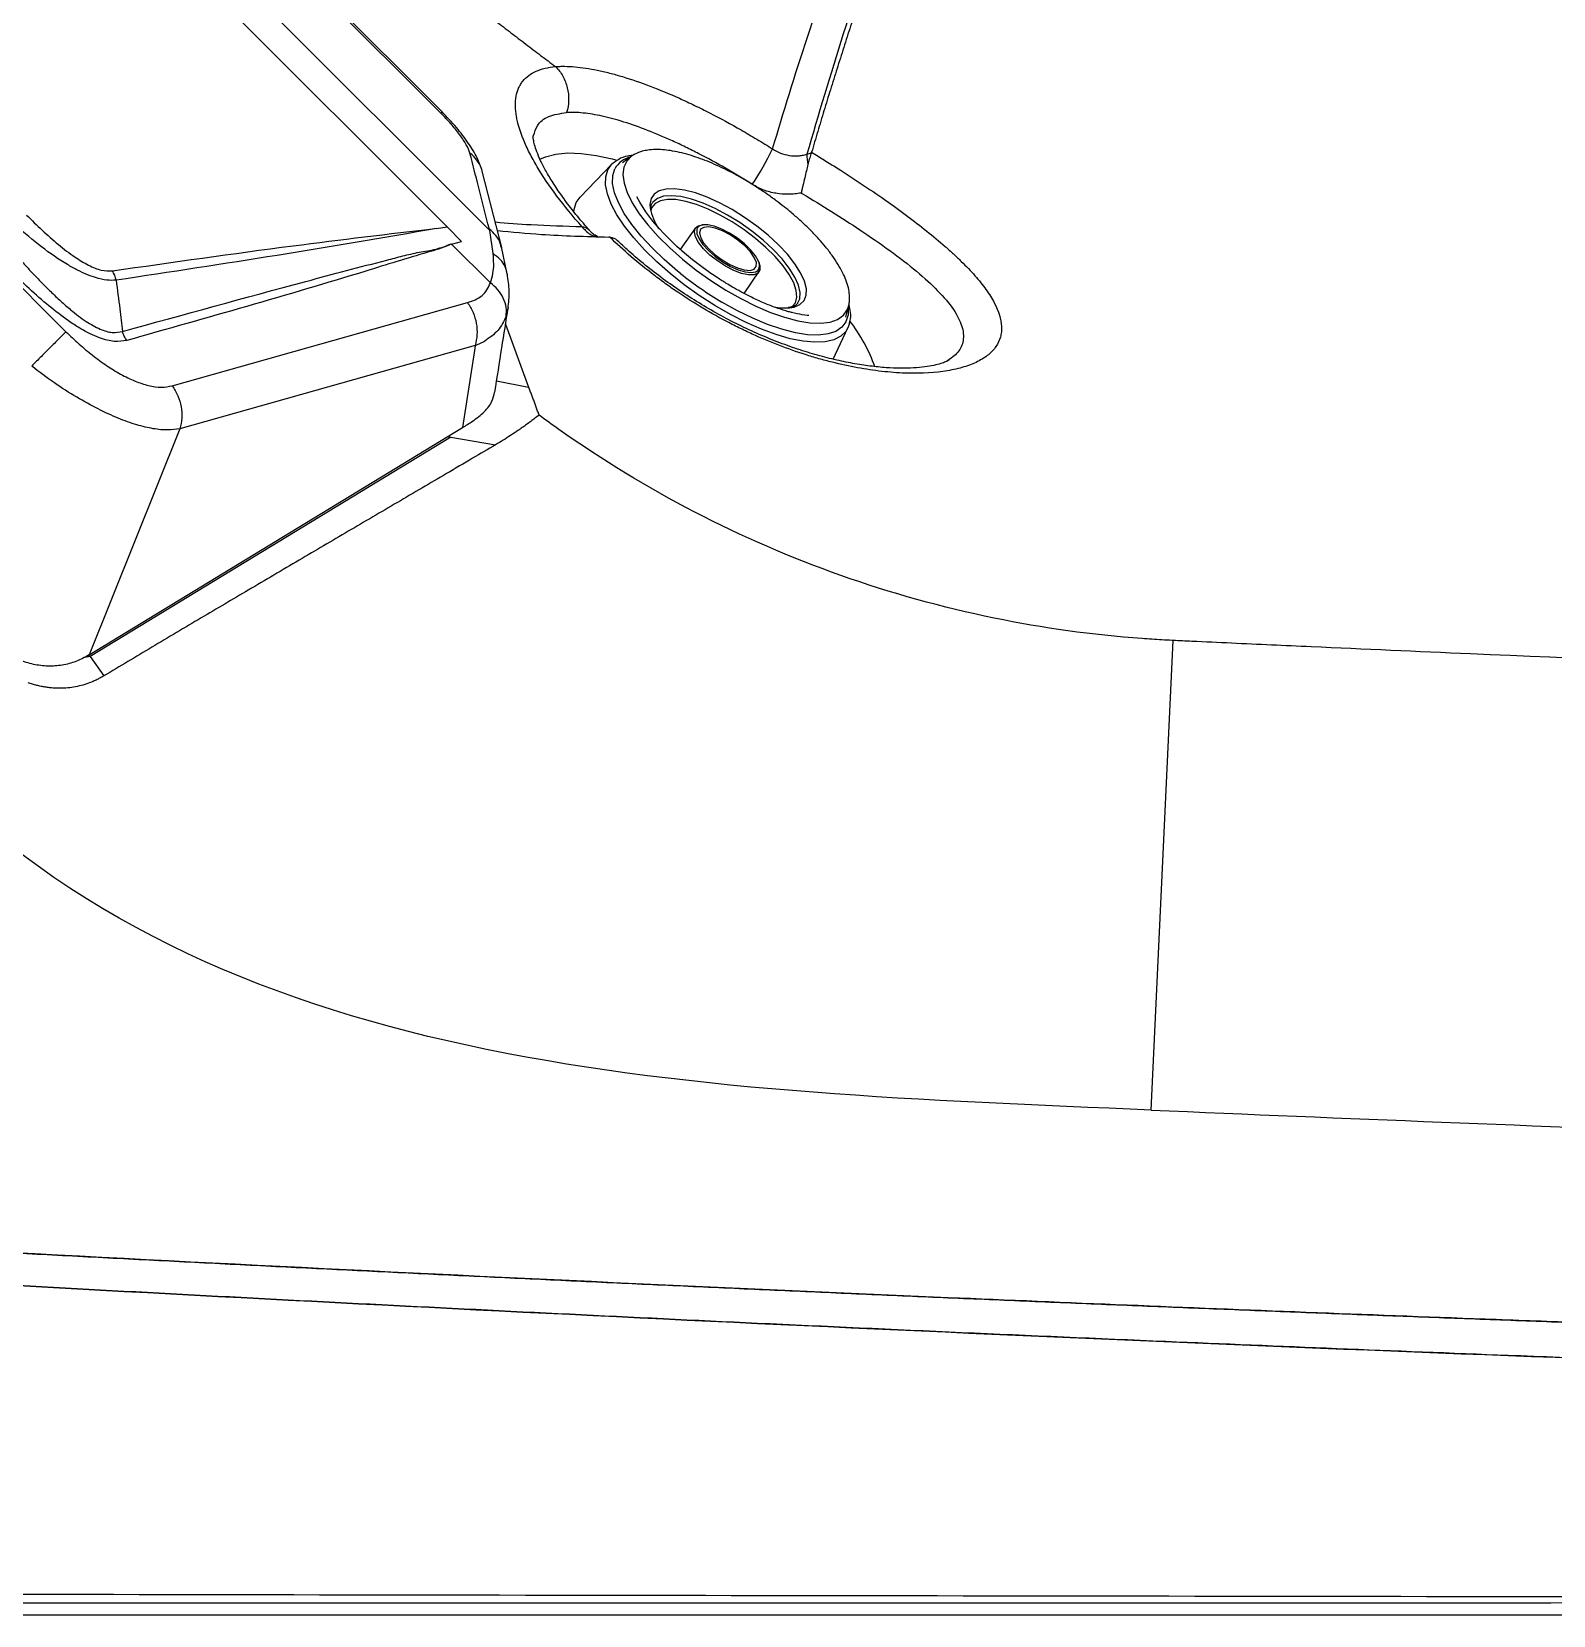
# Model space of a CAD drawing. Extents: x 527 to 611, y 788 to 934.
# Drawn here: x 539.05 to 548.11, y 803.31 to 812.75 of the extents above; entities that cross this region are included whole.
import ezdxf

# ---------------------------------------------------------------- set-up
doc = ezdxf.new("R2010")
doc.units = 0
doc.header["$MEASUREMENT"] = 0
doc.layers.add('1', color=4, linetype='Continuous')
doc.layers.add('GEOMETRY', color=4, linetype='Continuous', lineweight=25)

# ---------------------------------------------------------------- blocks, each defined once
blk = doc.blocks.new('2026_FLASH')
at = {"layer": 'GEOMETRY'}
for p, q in [((14.6956, 8.2537), (8.2537, 14.6956)), ((14.444, 8.2723), (8.2723, 14.4439)), ((14.4064, 8.95), (8.95, 14.4064)), ((14.4138, 8.9574), (8.9574, 14.4138)), ((7.6478, 12.1732), (12.1734, 7.6477)), ((14.9575, 8.8121), (14.959, 8.816)), ((15.5431, 8.6935), (15.4882, 8.6547)), ((15.554, 8.6993), (15.5261, 8.6952)), ((14.7691, 8.1498), (14.6531, 8.6039)), ((15.4236, 8.6433), (15.2363, 8.4498)), ((15.4019, 8.6128), (15.4236, 8.6433)), ((15.2134, 8.4177), (15.2363, 8.4498)), ((15.669, 8.4191), (15.6671, 8.4165)), ((15.663, 8.387), (15.6565, 8.3686)), ((14.3809, 8.2632), (14.444, 8.2723)), ((14.5306, 8.1857), (14.444, 8.2723)), ((14.6976, 8.2517), (14.6956, 8.2537)), ((14.7181, 8.1129), (14.6976, 8.2517)), ((15.9233, 8.2662), (15.8333, 8.1385)), ((14.4688, 8.1697), (14.471, 8.1703)), ((14.471, 8.1703), (14.5306, 8.1857)), ((14.7015, 7.9398), (14.471, 8.1703)), ((14.8025, 7.9905), (14.7676, 8.1534)), ((16.2143, 7.8752), (16.3019, 8.0046)), ((12.8066, 7.3255), (14.5654, 7.8215)), ((14.8074, 7.7914), (14.796, 7.7402)), ((16.8192, 7.7349), (16.8361, 7.8)), ((16.835, 7.7961), (16.8361, 7.8)), ((14.7926, 7.6934), (14.9295, 7.3182)), ((16.7438, 7.4844), (16.8314, 7.6705)), ((14.6107, 7.565), (12.8518, 7.0691)), ((14.6107, 7.565), (14.6063, 7.5364)), ((14.6063, 7.5364), (14.5358, 7.0767)), ((14.739, 7.3547), (14.9295, 7.3183)), ((12.3111, 5.722), (14.5358, 7.0767)), ((12.8518, 7.0691), (12.3111, 5.722)), ((14.4666, 7.0201), (12.3168, 5.7122)), ((14.4497, 7.0243), (14.4666, 7.0201)), ((14.4666, 7.0201), (14.733, 6.9744)), ((18.6383, 3.0102), (18.77, 5.8079)), ((12.3168, 5.7122), (12.2861, 5.7067)), ((12.3168, 5.7122), (12.3984, 5.5969)), ((81.522, 0), (2.898, 0))]:
    blk.add_line(p, q, dxfattribs=at)
at = {"layer": 'GEOMETRY', "flags": 128}
for points in [[(14.4138, 8.9574), (14.4131, 8.9567), (14.4064, 8.95)], [(14.9959, 8.6757), (15.0305, 8.6907), (15.092, 8.7062), (15.1633, 8.7127), (15.2435, 8.71), (15.3317, 8.6981), (15.427, 8.6772), (15.4559, 8.6695)], [(15.5431, 8.6935), (15.5143, 8.6649), (15.497, 8.6283), (15.4916, 8.5842), (15.4983, 8.5335), (15.5169, 8.477), (15.5471, 8.4159), (15.5884, 8.3511), (15.6399, 8.2839), (15.7009, 8.2154), (15.7701, 8.1468), (15.8465, 8.0794), (15.9285, 8.0145), (16.0148, 7.953), (16.1037, 7.8962), (16.1938, 7.8451), (16.2834, 7.8005), (16.3709, 7.7632), (16.4547, 7.734), (16.5334, 7.7134), (16.6056, 7.7016), (16.6699, 7.699), (16.7252, 7.7056), (16.7705, 7.7212), (16.8051, 7.7456), (16.8282, 7.7783), (16.835, 7.7961)], [(15.5461, 8.6956), (15.5432, 8.6936), (15.5431, 8.6935)], [(16.8314, 7.6705), (16.8191, 7.6499), (16.7888, 7.6205), (16.7474, 7.5997), (16.6956, 7.5877), (16.6343, 7.5848), (16.5645, 7.591), (16.4874, 7.6062), (16.4041, 7.6303), (16.3161, 7.6626), (16.2248, 7.7028), (16.1318, 7.7502), (16.0384, 7.804), (15.9464, 7.8634), (15.8571, 7.9272), (15.7721, 7.9946), (15.6927, 8.0644), (15.6203, 8.1354), (15.556, 8.2065), (15.5009, 8.2764), (15.4559, 8.3442), (15.4218, 8.4086), (15.399, 8.4686), (15.388, 8.5232), (15.389, 8.5716), (15.4019, 8.6128), (15.4019, 8.6128)], [(15.8349, 7.9943), (15.8169, 8.0089), (15.7375, 8.0772), (15.665, 8.1469), (15.6004, 8.2169), (15.5449, 8.286), (15.4994, 8.353), (15.4648, 8.4168), (15.4415, 8.4762), (15.4301, 8.5302), (15.4307, 8.578), (15.4433, 8.6187)], [(16.4172, 8.1664), (16.3559, 8.2231), (16.2884, 8.2776), (16.2165, 8.3288), (16.1421, 8.3751), (16.067, 8.4155), (15.9934, 8.4489), (15.9229, 8.4744), (15.8576, 8.4913), (15.799, 8.4992), (15.7487, 8.498), (15.7079, 8.4876), (15.6779, 8.4683), (15.6592, 8.4406), (15.6524, 8.4052), (15.6538, 8.3837)], [(15.1983, 8.3608), (15.2, 8.3753), (15.2134, 8.4177)], [(16.0158, 7.9953), (15.9368, 8.0528), (15.9065, 8.0765), (15.8586, 8.1161), (15.8133, 8.1561), (15.7702, 8.197), (15.7337, 8.2343), (15.7114, 8.2583), (15.6697, 8.307), (15.628, 8.3624), (15.5917, 8.4194), (15.5748, 8.4511), (15.5748, 8.4511), (15.5747, 8.4511), (15.5747, 8.4511), (15.5747, 8.4511), (15.5747, 8.4511)], [(16.4975, 7.7951), (16.4984, 7.7958), (16.5187, 7.8207), (16.5273, 7.8534), (16.524, 7.8929), (16.509, 7.9382), (16.4825, 7.988), (16.4453, 8.0409), (16.3985, 8.0956), (16.3432, 8.1505), (16.2811, 8.2041), (16.2138, 8.255), (16.1431, 8.3017), (16.0711, 8.3431), (15.9995, 8.3779), (15.9305, 8.4053), (15.8658, 8.4244), (15.8072, 8.4348), (15.7564, 8.4362), (15.7147, 8.4285), (15.6833, 8.412), (15.663, 8.387)], [(16.3865, 8.1384), (16.3259, 8.1942), (16.2593, 8.2478), (16.1882, 8.2979), (16.1148, 8.3431), (16.041, 8.3821), (15.9688, 8.4138), (15.9001, 8.4375), (15.837, 8.4525), (15.781, 8.4583), (15.7337, 8.4548), (15.6964, 8.4421), (15.6701, 8.4205), (15.669, 8.4191)], [(15.9236, 8.213), (15.9168, 8.2421), (15.9223, 8.2646), (15.9397, 8.2789), (15.9665, 8.2842)], [(16.3012, 8.0575), (16.3062, 8.042), (16.3069, 8.016), (16.2953, 7.9974), (16.2723, 7.9875), (16.2392, 7.9869), (16.1982, 7.9956), (16.1518, 8.0131), (16.1029, 8.0382), (16.0546, 8.0694), (16.0099, 8.1048), (15.9717, 8.1421), (15.9423, 8.1789), (15.9236, 8.213), (15.9236, 8.213)], [(15.9345, 8.2644), (15.9317, 8.2567), (15.9323, 8.2318), (15.9446, 8.2013), (15.9678, 8.1671), (16.0004, 8.1314), (16.0403, 8.0964), (16.0851, 8.0643), (16.132, 8.0371), (16.178, 8.0166), (16.2201, 8.004), (16.2558, 8.0001), (16.2829, 8.0051), (16.2967, 8.015)], [(15.9487, 8.2784), (15.9427, 8.2744), (15.9345, 8.2644)], [(15.9535, 8.2103), (15.9716, 8.178), (16.0006, 8.143), (16.0382, 8.1081), (16.0817, 8.0756), (16.1279, 8.0482), (16.1733, 8.0278), (16.2146, 8.0159), (16.2487, 8.0133), (16.2731, 8.0204), (16.2859, 8.0366), (16.2863, 8.0606), (16.2742, 8.0907), (16.2504, 8.1247), (16.2168, 8.16), (16.1759, 8.194), (16.1306, 8.2242), (16.0844, 8.2484), (16.0406, 8.2647), (16.0026, 8.272), (15.973, 8.2697), (15.9543, 8.2579), (15.9476, 8.2377), (15.9535, 8.2103)], [(16.2983, 8.0682), (16.2804, 8.1008), (16.2523, 8.1361), (16.2157, 8.1717), (16.173, 8.2055), (16.1268, 8.2354), (16.08, 8.2594), (16.0356, 8.2761), (15.9964, 8.2845), (15.9647, 8.2839), (15.9487, 8.2784)], [(16.5339, 7.8192), (16.5447, 7.8438), (16.5471, 7.8811), (16.5373, 7.9249), (16.5156, 7.9738), (16.4826, 8.0267), (16.4392, 8.0821), (16.3865, 8.1384)], [(16.4866, 7.7905), (16.5106, 7.7948), (16.5461, 7.8097), (16.5706, 7.8333), (16.5833, 7.8649), (16.584, 7.9038), (16.5727, 7.9489), (16.5496, 7.999), (16.5154, 8.053), (16.4709, 8.1092), (16.4172, 8.1664)], [(16.8338, 7.7912), (16.8327, 7.7481), (16.8202, 7.7074), (16.7958, 7.6746), (16.7601, 7.6501), (16.7136, 7.6343), (16.6572, 7.6276), (16.5918, 7.6301), (16.5185, 7.6417), (16.4386, 7.6622), (16.3534, 7.6913), (16.2645, 7.7285), (16.1732, 7.7731), (16.0813, 7.8243), (16.0812, 7.8244)], [(16.8428, 7.7081), (16.8379, 7.6874), (16.8314, 7.6705)], [(12.3055, 5.7193), (12.3168, 5.7122), (12.3168, 5.7122), (12.3168, 5.7122)]]:
    blk.add_lwpolyline(points, dxfattribs=at)
at = {"layer": 'GEOMETRY'}
for centre, radius, start, end in [((14.4638, 8.5536), 0.1959, 14.91388, 53.54349), ((15.5676, 8.5497), 0.1421, 102.99569, 150.99242), ((14.7233, 9.5452), 1.846, 326.47823, 334.03375), ((16.9023, 8.7024), 0.3148, 179.4157, 190.82067), ((15.9751, 8.4463), 0.3273, 191.02349, 214.11595), ((15.2447, 8.2097), 0.0628, 43.89612, 86.64132), ((16.258, 8.0427), 0.0477, 324.35753, 32.31654), ((17.1864, 9.6893), 2.1678, 231.43467, 239.34784), ((16.4559, 8.1273), 0.3382, 258.8014, 275.19617), ((16.0573, 7.1039), 0.9935, 19.6656, 37.70644), ((42.21, 551.2524), 548.7486, 267.538079, 268.261377)]:
    blk.add_arc(centre, radius, start, end, dxfattribs=at)
for points, knots in [([(17.7042, 11.8008), (17.6942, 11.776), (17.6742, 11.7264), (17.6444, 11.6523), (17.6149, 11.5784), (17.5857, 11.5047), (17.5567, 11.4312), (17.5279, 11.3579), (17.4994, 11.2848), (17.4711, 11.212), (17.4431, 11.1393), (17.4153, 11.0669), (17.3878, 10.9947), (17.3605, 10.9227), (17.3334, 10.8509), (17.3066, 10.7794), (17.2801, 10.708), (17.2462, 10.6164), (17.2053, 10.5046), (17.1577, 10.373), (17.1109, 10.242), (17.0649, 10.1115), (17.0197, 9.9816), (16.9754, 9.8523), (16.9319, 9.7236), (16.8893, 9.5955), (16.8475, 9.468), (16.8065, 9.3411), (16.7665, 9.2149), (16.7273, 9.0893), (16.689, 8.9644), (16.6515, 8.8401), (16.6274, 8.758), (16.6153, 8.7169)], [0, 0, 0, 0, 0.022224, 0.044463, 0.066719, 0.08899, 0.111278, 0.133581, 0.155901, 0.178236, 0.200587, 0.222953, 0.245334, 0.26773, 0.290142, 0.312569, 0.33501, 0.357466, 0.399407, 0.441479, 0.483682, 0.526015, 0.568477, 0.611066, 0.653783, 0.696627, 0.739596, 0.78269, 0.825907, 0.869248, 0.912711, 0.956295, 1, 1, 1, 1]), ([(17.6518, 11.7731), (17.5965, 11.6343), (17.5428, 11.4968), (17.4378, 11.2246), (17.3867, 11.0899), (17.2371, 10.6898), (17.1428, 10.4285), (16.8764, 9.6614), (16.7214, 9.1723), (16.5875, 8.7056)], [0, 0, 0, 0, 0.125, 0.125, 0.25, 0.25, 0.5, 0.5, 1, 1, 1, 1]), ([(14.4731, 9.7037), (14.5022, 9.6806), (14.5603, 9.6346), (14.6479, 9.5659), (14.7357, 9.4976), (14.8238, 9.4295), (14.9122, 9.3618), (15.0009, 9.2944), (15.0602, 9.2497), (15.0898, 9.2274)], [0, 0, 0, 0, 0.142772, 0.285571, 0.428399, 0.571256, 0.714141, 0.857056, 1, 1, 1, 1]), ([(15.2483, 8.2724), (15.1926, 8.3352), (15.1425, 8.3965), (15.0533, 8.5159), (15.014, 8.5742), (14.9721, 8.645), (14.964, 8.6591), (14.9487, 8.6868), (14.9415, 8.7005), (14.9211, 8.7409), (14.9092, 8.767), (14.8783, 8.8427), (14.8642, 8.8898), (14.855, 8.9445), (14.8536, 8.9551), (14.8517, 8.9759), (14.8512, 8.9859), (14.8508, 9.0153), (14.8523, 9.0337), (14.8587, 9.0682), (14.8636, 9.0844), (14.8734, 9.1068), (14.8771, 9.114), (14.8854, 9.1278), (14.89, 9.1345), (14.9151, 9.1659), (14.9414, 9.1855), (15.0063, 9.2144), (15.0449, 9.2236), (15.0898, 9.2274)], [0, 0, 0, 0, 0.125, 0.125, 0.25, 0.25, 0.28125, 0.28125, 0.3125, 0.3125, 0.375, 0.375, 0.5, 0.5, 0.53125, 0.53125, 0.5625, 0.5625, 0.625, 0.625, 0.6875, 0.6875, 0.71875, 0.71875, 0.75, 0.75, 0.875, 0.875, 1, 1, 1, 1]), ([(15.0898, 9.2274), (15.092, 9.2276), (15.0943, 9.2277), (15.0988, 9.228), (15.1055, 9.2285), (15.1215, 9.2292), (15.1356, 9.2293), (15.1644, 9.229), (15.1844, 9.228), (15.2465, 9.2227), (15.2909, 9.216), (15.3619, 9.2014), (15.3863, 9.1957), (15.4367, 9.1827), (15.4628, 9.1754), (15.542, 9.1515), (15.5967, 9.1327), (15.7095, 9.0897), (15.7677, 9.0655), (15.8428, 9.0317), (15.8579, 9.0247), (15.8883, 9.0106), (15.9035, 9.0034), (15.9492, 8.9814), (15.9797, 8.9662), (16.0718, 8.919), (16.1335, 8.8855), (16.2268, 8.8321), (16.258, 8.8137), (16.3206, 8.776), (16.3519, 8.7567), (16.383, 8.737)], [0, 0, 0, 0, 0.007812, 0.007812, 0.015625, 0.03125, 0.0625, 0.0625, 0.125, 0.125, 0.25, 0.25, 0.3125, 0.3125, 0.375, 0.375, 0.5, 0.5, 0.625, 0.625, 0.65625, 0.65625, 0.6875, 0.6875, 0.75, 0.75, 0.875, 0.875, 0.9375, 0.9375, 1, 1, 1, 1]), ([(15.0898, 9.2274), (15.1066, 9.2109), (15.1213, 9.1916), (15.145, 9.1489), (15.1541, 9.1256), (15.1658, 9.0772), (15.1685, 9.052), (15.1672, 9.0021), (15.1632, 8.9773), (15.1561, 8.9538)], [0, 0, 0, 0, 0.25, 0.25, 0.5, 0.5, 0.75, 0.75, 1, 1, 1, 1]), ([(14.5802, 8.7111), (14.5741, 8.7273), (14.562, 8.7596), (14.5194, 8.822), (14.4676, 8.8866), (14.427, 8.9287), (14.4064, 8.95)], [0, 0, 0, 0, 0.249073, 0.499064, 0.745848, 1, 1, 1, 1]), ([(14.6532, 8.6036), (14.6443, 8.6302), (14.6264, 8.6839), (14.5711, 8.7733), (14.5001, 8.8667), (14.4431, 8.9267), (14.4138, 8.9574)], [0, 0, 0, 0, 0.236174, 0.477335, 0.732107, 1, 1, 1, 1]), ([(14.959, 8.816), (14.9653, 8.8368), (14.9803, 8.8862), (15.0433, 8.9365), (15.1181, 8.9479), (15.1561, 8.9538)], [0, 0, 0, 0, 0.263221, 0.624748, 1, 1, 1, 1]), ([(16.2623, 8.5258), (16.2356, 8.5426), (16.2088, 8.5591), (16.1551, 8.5913), (16.1284, 8.6069), (16.0485, 8.6526), (15.9956, 8.6814), (15.9169, 8.7219), (15.8907, 8.735), (15.8386, 8.7604), (15.8125, 8.7726), (15.7355, 8.8077), (15.6858, 8.8288), (15.5893, 8.8664), (15.5426, 8.8829), (15.4749, 8.9042), (15.4526, 8.9107), (15.4095, 8.9223), (15.3887, 8.9275), (15.3279, 8.9409), (15.29, 8.9472), (15.2192, 8.9546), (15.1864, 8.9556), (15.1561, 8.9538)], [0, 0, 0, 0, 0.0625, 0.0625, 0.125, 0.125, 0.25, 0.25, 0.3125, 0.3125, 0.375, 0.375, 0.5, 0.5, 0.625, 0.625, 0.6875, 0.6875, 0.75, 0.75, 0.875, 0.875, 1, 1, 1, 1]), ([(15.2925, 8.2523), (15.2801, 8.2662), (15.2419, 8.3087), (15.1859, 8.3781), (15.1252, 8.459), (15.0739, 8.5351), (15.032, 8.6051), (15, 8.6673), (14.9776, 8.7202), (14.964, 8.7623), (14.9579, 8.7926), (14.9565, 8.8095), (14.9577, 8.8156), (14.9573, 8.814), (14.9572, 8.8139)], [0, 0, 0, 0, 0.050462, 0.154429, 0.257726, 0.359684, 0.459601, 0.556803, 0.650723, 0.741015, 0.827746, 0.911725, 0.996959, 1, 1, 1, 1]), ([(14.6955, 8.2598), (14.674, 8.344), (14.6355, 8.4943), (14.5971, 8.6449), (14.5802, 8.7111)], [0, 0, 0, 0, 0.56, 1, 1, 1, 1]), ([(16.6153, 8.7169), (16.6409, 8.7014), (16.6663, 8.6858), (16.7166, 8.6547), (16.7415, 8.6391), (16.8155, 8.5923), (16.8638, 8.561), (16.9584, 8.4981), (17.0047, 8.4666), (17.0726, 8.419), (17.095, 8.4031), (17.1388, 8.3715), (17.1602, 8.3557), (17.265, 8.2776), (17.3415, 8.2165), (17.4275, 8.1412), (17.4442, 8.1261), (17.4765, 8.0962), (17.492, 8.0815), (17.5366, 8.0377), (17.5637, 8.0092), (17.6128, 7.9534), (17.6348, 7.926), (17.6637, 7.8858), (17.6726, 7.8725), (17.6891, 7.8462), (17.6967, 7.8331), (17.7303, 7.7694), (17.7449, 7.7223), (17.7474, 7.6676), (17.7471, 7.6569), (17.7448, 7.6359), (17.7429, 7.6255), (17.7346, 7.5956), (17.7258, 7.5769), (17.702, 7.542), (17.6869, 7.5258), (17.6596, 7.5034), (17.6497, 7.4962), (17.6283, 7.4825), (17.6167, 7.476), (17.58, 7.4577), (17.5528, 7.4469), (17.5077, 7.4332), (17.4919, 7.429), (17.4591, 7.4214), (17.442, 7.4181), (17.3541, 7.4034), (17.2751, 7.3984), (17.1664, 7.4012), (17.1441, 7.4022), (17.0986, 7.4052), (17.0753, 7.4072), (17.0049, 7.4145), (16.9567, 7.4212), (16.8583, 7.4385), (16.8079, 7.449), (16.7309, 7.4677), (16.7049, 7.4744), (16.6525, 7.489), (16.626, 7.4967), (16.4939, 7.5377), (16.3879, 7.5777), (16.2551, 7.637), (16.2286, 7.6493), (16.1754, 7.6749), (16.1488, 7.6883), (16.0697, 7.7293), (16.018, 7.7581), (15.9165, 7.8186), (15.8667, 7.8502), (15.7934, 7.8998), (15.7692, 7.9166), (15.7213, 7.9511), (15.6976, 7.9687), (15.5805, 8.0583), (15.4938, 8.1334), (15.4137, 8.2114)], [0, 0, 0, 0, 0.015625, 0.015625, 0.03125, 0.03125, 0.0625, 0.0625, 0.09375, 0.09375, 0.109375, 0.109375, 0.125, 0.125, 0.1875, 0.1875, 0.203125, 0.203125, 0.21875, 0.21875, 0.25, 0.25, 0.28125, 0.28125, 0.296875, 0.296875, 0.3125, 0.3125, 0.375, 0.375, 0.390625, 0.390625, 0.40625, 0.40625, 0.4375, 0.4375, 0.46875, 0.46875, 0.484375, 0.484375, 0.5, 0.5, 0.53125, 0.53125, 0.546875, 0.546875, 0.5625, 0.5625, 0.625, 0.625, 0.640625, 0.640625, 0.65625, 0.65625, 0.6875, 0.6875, 0.71875, 0.71875, 0.734375, 0.734375, 0.75, 0.75, 0.8125, 0.8125, 0.828125, 0.828125, 0.84375, 0.84375, 0.875, 0.875, 0.90625, 0.90625, 0.921875, 0.921875, 0.9375, 0.9375, 1, 1, 1, 1]), ([(15.5261, 8.6952), (15.5236, 8.6949), (15.5, 8.6916), (15.4634, 8.676), (15.4372, 8.6545), (15.4238, 8.6436)], [0, 0, 0, 0, 0.052692, 0.515315, 1, 1, 1, 1]), ([(16.3447, 8.4713), (16.3161, 8.4905), (16.2764, 8.5172), (16.217, 8.5529), (16.1678, 8.581), (16.1102, 8.6111), (16.0521, 8.6388), (15.9949, 8.6633), (15.9395, 8.6842), (15.8835, 8.7024), (15.8279, 8.717), (15.7746, 8.7273), (15.7271, 8.7327), (15.6817, 8.7341), (15.6417, 8.7309), (15.6106, 8.7244), (15.5751, 8.713), (15.556, 8.7014), (15.5431, 8.6935)], [0, 0, 0, 0, 0.092461, 0.128596, 0.187991, 0.248027, 0.310526, 0.372951, 0.432965, 0.494298, 0.563838, 0.631106, 0.694757, 0.753843, 0.824545, 0.880813, 0.919151, 1, 1, 1, 1]), ([(16.383, 8.737), (16.3981, 8.7271), (16.4139, 8.719), (16.4469, 8.706), (16.4643, 8.7011), (16.4993, 8.6954), (16.517, 8.6945), (16.5437, 8.6963), (16.5526, 8.6974), (16.5702, 8.7007), (16.5789, 8.7029), (16.5875, 8.7056)], [0, 0, 0, 0, 0.25, 0.25, 0.5, 0.5, 0.75, 0.75, 0.875, 0.875, 1, 1, 1, 1]), ([(16.614, 8.7132), (16.6108, 8.7056), (16.6074, 8.6959), (16.6021, 8.6782), (16.6003, 8.6718), (16.5967, 8.6581), (16.5949, 8.6509), (16.593, 8.6433)], [0, 0, 0, 0, 0.5, 0.5, 0.75, 0.75, 1, 1, 1, 1]), ([(16.593, 8.6433), (16.5873, 8.6194), (16.581, 8.5929), (16.5708, 8.5495), (16.5673, 8.5348), (16.562, 8.5123), (16.5602, 8.5048), (16.5566, 8.4896), (16.5548, 8.4818), (16.553, 8.4742)], [0, 0, 0, 0, 0.5, 0.5, 0.75, 0.75, 0.875, 0.875, 1, 1, 1, 1]), ([(16.553, 8.4742), (16.5406, 8.4719), (16.528, 8.47), (16.503, 8.4675), (16.4905, 8.4667), (16.453, 8.4662), (16.428, 8.4681), (16.3904, 8.4745), (16.3779, 8.4772), (16.3536, 8.4838), (16.3416, 8.4877), (16.3065, 8.501), (16.2839, 8.5122), (16.2623, 8.5258)], [0, 0, 0, 0, 0.125, 0.125, 0.25, 0.25, 0.5, 0.5, 0.625, 0.625, 0.75, 0.75, 1, 1, 1, 1]), ([(15.6601, 8.3691), (15.6593, 8.3768), (15.6576, 8.3942), (15.6615, 8.4086), (15.667, 8.4151), (15.669, 8.4174)], [0, 0, 0, 0, 0.334547, 0.756913, 1, 1, 1, 1]), ([(16.8361, 7.8), (16.8379, 7.8086), (16.8425, 7.8299), (16.8422, 7.8684), (16.8354, 7.9097), (16.8214, 7.9543), (16.8004, 8.0015), (16.7733, 8.0501), (16.739, 8.1015), (16.7003, 8.1519), (16.6575, 8.2017), (16.6076, 8.2545), (16.552, 8.3076), (16.4983, 8.3544), (16.451, 8.393), (16.4016, 8.4311), (16.3651, 8.457), (16.3447, 8.4713)], [0, 0, 0, 0, 0.046423, 0.115023, 0.185529, 0.260986, 0.328665, 0.400636, 0.475573, 0.548418, 0.611083, 0.681582, 0.766151, 0.831463, 0.879684, 0.933185, 1, 1, 1, 1]), ([(16.553, 8.4742), (16.5554, 8.4728), (16.617, 8.4361), (16.7374, 8.3627), (16.9143, 8.249), (17.087, 8.1293), (17.2443, 8.0077), (17.3735, 7.8899), (17.4649, 7.7812), (17.5168, 7.6811), (17.5244, 7.5956), (17.4945, 7.5233), (17.4446, 7.4884), (17.4201, 7.4713)], [0, 0, 0, 0, 0.003588, 0.092401, 0.18304, 0.287466, 0.394848, 0.499894, 0.608211, 0.709385, 0.814006, 0.908729, 1, 1, 1, 1]), ([(11.9386, 8.3427), (11.9693, 8.3125), (12.0308, 8.252), (12.1271, 8.1669), (12.2199, 8.095), (12.3072, 8.042), (12.3864, 8.0095), (12.4285, 8.0101), (12.4496, 8.0105)], [0, 0, 0, 0, 0.187072, 0.373689, 0.559995, 0.705553, 0.85283, 1, 1, 1, 1]), ([(15.6472, 8.3357), (15.6472, 8.3357), (15.6472, 8.3357), (15.6472, 8.3357), (15.6472, 8.3357), (15.647, 8.336), (15.6448, 8.3389), (15.6386, 8.3473), (15.6319, 8.3567), (15.6269, 8.3638), (15.6259, 8.3654), (15.6258, 8.3655), (15.6258, 8.3655), (15.6258, 8.3655)], [0, 0, 0, 0, 0.000191, 0.000594, 0.001659, 0.005583, 0.028757, 0.300927, 0.812994, 0.984478, 0.995332, 0.999551, 1, 1, 1, 1]), ([(12.4726, 7.9547), (12.4546, 7.9539), (12.4179, 7.9521), (12.3569, 7.9663), (12.2976, 7.988), (12.2412, 8.0145), (12.1501, 8.0649), (12.0244, 8.1521), (11.9256, 8.2361), (11.875, 8.2791)], [0, 0, 0, 0, 0.114828, 0.233664, 0.317348, 0.406089, 0.500977, 0.744712, 1, 1, 1, 1]), ([(12.4496, 8.0105), (12.8073, 8.0617), (13.4461, 8.1531), (14.0948, 8.2302), (14.3803, 8.2641)], [0, 0, 0, 0, 0.560011, 1, 1, 1, 1]), ([(14.3815, 8.2622), (14.0657, 8.2082), (13.4341, 8.1), (12.7931, 8.0031), (12.4726, 7.9547)], [0, 0, 0, 0, 0.5001045, 1, 1, 1, 1]), ([(14.6956, 8.2536), (14.6952, 8.2541), (14.6944, 8.255), (14.6936, 8.2563), (14.6932, 8.2575), (14.6932, 8.2587), (14.6936, 8.2599), (14.6949, 8.2598), (14.6955, 8.2598)], [0, 0, 0, 0, 0.1067506, 0.2132081, 0.3309789, 0.468841, 0.7372541, 1, 1, 1, 1]), ([(14.7662, 8.1518), (14.7644, 8.1599), (14.759, 8.185), (14.736, 8.2233), (14.709, 8.2476), (14.6955, 8.2598)], [0, 0, 0, 0, 0.191356, 0.5958886, 1, 1, 1, 1]), ([(15.2483, 8.2724), (15.1461, 8.2752), (14.9691, 8.2802), (14.8016, 8.2939), (14.7308, 8.2997)], [0, 0, 0, 0, 0.577327, 1, 1, 1, 1]), ([(14.7432, 8.2511), (14.8301, 8.2425), (15.043, 8.2215), (15.2715, 8.2154), (15.4068, 8.2118)], [0, 0, 0, 0, 0.408074, 1, 1, 1, 1]), ([(15.2483, 8.2724), (15.255, 8.2651), (15.2778, 8.24), (15.3118, 8.2166), (15.3359, 8.2147), (15.3415, 8.2143)], [0, 0, 0, 0, 0.237207, 0.820619, 1, 1, 1, 1]), ([(15.3415, 8.2143), (15.3348, 8.2176), (15.3217, 8.2241), (15.3034, 8.2377), (15.2929, 8.2506), (15.2903, 8.2538)], [0, 0, 0, 0, 0.439876, 0.861557, 1, 1, 1, 1]), ([(15.4137, 8.2114), (15.4292, 8.2083), (15.4462, 8.2048), (15.4577, 8.1906), (15.4587, 8.1894)], [0, 0, 0, 0, 0.913078, 1, 1, 1, 1]), ([(12.5106, 7.6492), (12.8744, 7.7497), (13.3984, 7.8945), (13.9557, 8.0415), (14.1805, 8.0992), (14.2766, 8.123), (14.3798, 8.1363), (14.4383, 8.1598), (14.4673, 8.1714)], [0, 0, 0, 0, 0.559957, 0.806347, 0.854751, 0.903289, 0.952043, 1, 1, 1, 1]), ([(14.4688, 8.1697), (14.4643, 8.1676), (14.4209, 8.1473), (14.2473, 8.0985), (13.6145, 7.9), (13.0125, 7.7303), (12.535, 7.5957)], [0, 0, 0, 0, 0.007721, 0.074655, 0.266185, 1, 1, 1, 1]), ([(17.4354, 7.4797), (17.4352, 7.4796), (17.4338, 7.4786), (17.4211, 7.4712), (17.3948, 7.4605), (17.3557, 7.4491), (17.3048, 7.4392), (17.2417, 7.4322), (17.1673, 7.4291), (17.0826, 7.4312), (16.9889, 7.4392), (16.8873, 7.4536), (16.779, 7.4747), (16.665, 7.503), (16.5466, 7.5384), (16.4255, 7.5811), (16.3033, 7.6308), (16.182, 7.6871), (16.062, 7.7499), (15.9441, 7.8184), (15.8287, 7.8925), (15.7177, 7.971), (15.6132, 8.0525), (15.5269, 8.1259), (15.4784, 8.1724), (15.4597, 8.1903)], [0, 0, 0, 0, 0.003891, 0.042158, 0.079687, 0.118676, 0.159464, 0.202034, 0.246158, 0.291489, 0.337582, 0.384333, 0.43183, 0.480105, 0.528942, 0.578097, 0.627283, 0.676458, 0.724923, 0.774118, 0.823652, 0.873048, 0.921843, 0.969852, 1, 1, 1, 1]), ([(11.9031, 8.0739), (11.9227, 8.0523), (11.9618, 8.0094), (12.0215, 7.9469), (12.0814, 7.8871), (12.141, 7.8309), (12.2107, 7.7694), (12.2892, 7.7089), (12.3745, 7.6612), (12.4517, 7.638), (12.491, 7.6454), (12.5106, 7.6492)], [0, 0, 0, 0, 0.103598, 0.206282, 0.307061, 0.405061, 0.499574, 0.643355, 0.769755, 0.885319, 1, 1, 1, 1]), ([(14.7017, 7.9396), (14.7075, 7.9578), (14.7189, 7.9936), (14.723, 8.0526), (14.7198, 8.0923), (14.7181, 8.1129)], [0, 0, 0, 0, 0.329137, 0.650204, 1, 1, 1, 1]), ([(14.8017, 7.9916), (14.7986, 8.0059), (14.792, 8.0372), (14.763, 8.0796), (14.7329, 8.102), (14.7181, 8.1129)], [0, 0, 0, 0, 0.3003077, 0.6560096, 1, 1, 1, 1]), ([(12.535, 7.5957), (12.5115, 7.5918), (12.4762, 7.5859), (12.4192, 7.5963), (12.3708, 7.6111), (12.3155, 7.6352), (12.2532, 7.6695), (12.1708, 7.7233), (12.0692, 7.8013), (11.9536, 7.9029), (11.8789, 7.9762), (11.8418, 8.0126)], [0, 0, 0, 0, 0.125242, 0.186962, 0.250585, 0.328395, 0.41141, 0.501036, 0.662351, 0.831997, 1, 1, 1, 1]), ([(12.4726, 7.9547), (12.4702, 7.9648), (12.4653, 7.9849), (12.4548, 8.0019), (12.4496, 8.0105)], [0, 0, 0, 0, 0.5, 1, 1, 1, 1]), ([(12.4726, 7.9547), (12.4797, 7.8977), (12.4924, 7.7959), (12.505, 7.694), (12.5106, 7.6492)], [0, 0, 0, 0, 0.559389, 1, 1, 1, 1]), ([(14.5654, 7.8215), (14.5811, 7.8265), (14.6125, 7.8365), (14.6524, 7.8608), (14.6833, 7.8948), (14.6954, 7.9248), (14.7015, 7.9398)], [0, 0, 0, 0, 0.249787, 0.499296, 0.749124, 1, 1, 1, 1]), ([(14.7015, 7.9398), (14.7015, 7.9398), (14.7016, 7.9397), (14.7017, 7.9396), (14.7017, 7.9396)], [0, 0, 0, 0, 0.560067, 1, 1, 1, 1]), ([(14.796, 7.7402), (14.797, 7.7578), (14.799, 7.7936), (14.7809, 7.8481), (14.7491, 7.8991), (14.7174, 7.9262), (14.7017, 7.9396)], [0, 0, 0, 0, 0.2457155, 0.4999281, 0.7541795, 1, 1, 1, 1]), ([(14.8071, 7.7863), (14.8107, 7.8208), (14.8175, 7.8872), (14.8076, 7.9579), (14.8028, 7.9919)], [0, 0, 0, 0, 0.518303, 1, 1, 1, 1]), ([(16.5982, 7.7439), (16.5982, 7.7439), (16.5982, 7.7439), (16.5982, 7.7439), (16.5982, 7.7439), (16.5981, 7.744), (16.595, 7.7443), (16.5731, 7.7466), (16.529, 7.7538), (16.4657, 7.7699), (16.3981, 7.7921), (16.3305, 7.8188), (16.2605, 7.8509), (16.1984, 7.8829), (16.1479, 7.9113), (16.1007, 7.9395), (16.0579, 7.9666), (16.0279, 7.9871), (16.0158, 7.9953)], [0, 0, 0, 0, 0.000001, 0.000003, 0.00001, 0.000054, 0.000582, 0.020347, 0.138216, 0.265988, 0.370907, 0.493663, 0.609515, 0.712456, 0.792578, 0.85187, 0.940232, 1, 1, 1, 1]), ([(14.796, 7.7402), (14.7816, 7.7104), (14.7531, 7.6512), (14.6965, 7.6117), (14.6684, 7.5921)], [0, 0, 0, 0, 0.504499, 1, 1, 1, 1]), ([(14.7284, 7.2876), (14.7423, 7.3755), (14.7687, 7.5432), (14.7954, 7.7113), (14.8081, 7.7913)], [0, 0, 0, 0, 0.524333, 1, 1, 1, 1]), ([(16.5, 7.7614), (16.5, 7.7614), (16.5, 7.7614), (16.5, 7.7614), (16.5, 7.7614), (16.4996, 7.7615), (16.4965, 7.7623), (16.4852, 7.7651), (16.4732, 7.7684), (16.4649, 7.7708), (16.4646, 7.7709), (16.4645, 7.7709), (16.4645, 7.7709), (16.4645, 7.7709)], [0, 0, 0, 0, 0.000165, 0.000925, 0.002737, 0.008591, 0.036986, 0.284196, 0.974349, 0.993477, 0.999084, 0.999807, 1, 1, 1, 1]), ([(16.5331, 7.8189), (16.5298, 7.8147), (16.5234, 7.8064), (16.5046, 7.7965), (16.4843, 7.7934), (16.4749, 7.792)], [0, 0, 0, 0, 0.357723, 0.70269, 1, 1, 1, 1]), ([(16.4987, 7.7618), (16.4987, 7.7617), (16.4988, 7.7617), (16.4961, 7.7624), (16.4931, 7.7631), (16.4931, 7.7631), (16.4931, 7.7631)], [0, 0, 0, 0, 0.050101, 0.64925, 0.979859, 1, 1, 1, 1]), ([(16.8416, 7.7036), (16.8428, 7.7072), (16.8487, 7.7248), (16.8507, 7.7584), (16.8416, 7.7923), (16.8375, 7.8077)], [0, 0, 0, 0, 0.125116, 0.603493, 1, 1, 1, 1]), ([(12.1734, 7.6477), (12.1991, 7.6228), (12.2499, 7.5737), (12.3312, 7.5061), (12.4141, 7.4455), (12.4997, 7.3931), (12.5843, 7.3521), (12.6665, 7.3251), (12.7431, 7.3136), (12.7854, 7.3216), (12.8066, 7.3255)], [0, 0, 0, 0, 0.126547, 0.249919, 0.377175, 0.499718, 0.627528, 0.749863, 0.875036, 1, 1, 1, 1]), ([(12.535, 7.5957), (12.5297, 7.6039), (12.519, 7.6203), (12.5134, 7.6395), (12.5106, 7.6492)], [0, 0, 0, 0, 0.4999999, 1, 1, 1, 1]), ([(14.6695, 7.5909), (14.6602, 7.5864), (14.6415, 7.5774), (14.621, 7.5691), (14.6107, 7.565)], [0, 0, 0, 0, 0.498796, 1, 1, 1, 1]), ([(12.8518, 7.069), (12.8285, 7.0658), (12.7809, 7.0593), (12.6937, 7.068), (12.5942, 7.0914), (12.4831, 7.1312), (12.3627, 7.1866), (12.2346, 7.2575), (12.1007, 7.3426), (12.0136, 7.4092), (11.969, 7.4432)], [0, 0, 0, 0, 0.1060913, 0.216747, 0.3320356, 0.4525106, 0.5788195, 0.7118984, 0.8524035, 1, 1, 1, 1]), ([(14.5954, 7.1144), (14.6202, 7.1327), (14.67, 7.1696), (14.7141, 7.2303), (14.7233, 7.2715), (14.7277, 7.2908)], [0, 0, 0, 0, 0.344841, 0.692093, 1, 1, 1, 1]), ([(14.9915, 7.1511), (14.9888, 7.1589), (14.9834, 7.1743), (14.975, 7.1977), (14.9664, 7.2214), (14.9576, 7.2452), (14.9485, 7.2693), (14.9392, 7.2936), (14.9327, 7.3101), (14.9295, 7.3183)], [0, 0, 0, 0, 0.14286, 0.285719, 0.428573, 0.57142, 0.714273, 0.857136, 1, 1, 1, 1]), ([(14.5358, 7.0767), (14.5458, 7.0829), (14.5659, 7.0952), (14.5856, 7.108), (14.5954, 7.1144)], [0, 0, 0, 0, 0.499338, 1, 1, 1, 1]), ([(14.9915, 7.1509), (14.9834, 7.1447), (14.9672, 7.1321), (14.9425, 7.1136), (14.9174, 7.0951), (14.8918, 7.0769), (14.8603, 7.055), (14.8224, 7.0297), (14.7782, 7.0014), (14.748, 6.9834), (14.733, 6.9744)], [0, 0, 0, 0, 0.0987833, 0.1983638, 0.2985528, 0.3991528, 0.499975, 0.6671928, 0.8341627, 1, 1, 1, 1]), ([(18.77, 5.8079), (18.7673, 5.8081), (18.7251, 5.8102), (18.6631, 5.8136), (18.308, 5.8381), (17.68, 5.9256), (16.7824, 6.1752), (15.9095, 6.5538), (15.3261, 6.9085), (15.0304, 7.1222), (14.9915, 7.1509)], [0.1833267, 0.1833267, 0.1833267, 0.1833267, 0.1835938, 0.1875, 0.1894531, 0.21875, 0.25, 0.28125, 0.3125, 0.3172788, 0.3172788, 0.3172788, 0.3172788]), ([(14.733, 6.9744), (14.6873, 6.9475), (14.5899, 6.8901), (14.3948, 6.7755), (14.1476, 6.6304), (13.8546, 6.4586), (13.5585, 6.2846), (13.2664, 6.1125), (12.974, 5.9396), (12.6868, 5.7691), (12.4938, 5.6539), (12.3984, 5.5969)], [0, 0, 0, 0, 0.058583, 0.125001, 0.250001, 0.375002, 0.500002, 0.629388, 0.750002, 0.876402, 1, 1, 1, 1]), ([(12.3111, 5.722), (12.2857, 5.7082), (12.2364, 5.6814), (12.1532, 5.6591), (12.0677, 5.6527), (11.9807, 5.6631), (11.8934, 5.6898), (11.8074, 5.7326), (11.7232, 5.7901), (11.6722, 5.838), (11.6461, 5.8625)], [0, 0, 0, 0, 0.1413131, 0.2738681, 0.3987834, 0.5184404, 0.6355419, 0.7529675, 0.8735732, 1, 1, 1, 1]), ([(24.3334, 5.5791), (23.0687, 5.6241), (21.488, 5.6863), (19.7496, 5.763), (19.1964, 5.7881), (18.9226, 5.8009), (18.8068, 5.8061), (18.77, 5.8079)], [0, 0, 0, 0, 0.125, 0.15625, 0.171875, 0.1796875, 0.1833267, 0.1833267, 0.1833267, 0.1833267]), ([(12.3984, 5.5969), (12.3947, 5.5947), (12.3871, 5.5903), (12.3757, 5.584), (12.3642, 5.578), (12.3526, 5.5724), (12.341, 5.567), (12.3191, 5.5576), (12.2865, 5.5457), (12.242, 5.5339), (12.1968, 5.5263), (12.1578, 5.5233), (12.1257, 5.5231), (12.1006, 5.5242), (12.0754, 5.5265), (12.0501, 5.5299), (12.0247, 5.5346), (11.9992, 5.5405), (11.9737, 5.5475), (11.9566, 5.5532), (11.9481, 5.5561)], [0, 0, 0, 0, 0.031268, 0.062205, 0.092817, 0.123108, 0.153086, 0.182755, 0.289357, 0.392714, 0.493177, 0.591127, 0.643072, 0.694638, 0.745894, 0.796909, 0.847756, 0.898505, 0.949229, 1, 1, 1, 1]), ([(4.7393, 2.5847), (4.8995, 2.5742), (5.2199, 2.553), (5.7006, 2.5219), (6.1815, 2.4911), (6.6627, 2.4607), (7.1441, 2.4308), (7.6257, 2.4012), (8.1076, 2.3721), (8.5897, 2.3434), (9.0721, 2.3151), (9.5547, 2.2873), (10.0375, 2.2598), (10.5205, 2.2328), (11.0038, 2.2061), (11.4874, 2.1799), (11.9711, 2.1541), (12.4551, 2.1287), (12.9394, 2.1038), (13.4238, 2.0792), (13.9085, 2.0551), (14.3935, 2.0314), (14.8787, 2.0081), (15.3641, 1.9852), (15.8497, 1.9627), (16.3356, 1.9406), (16.8217, 1.919), (17.3081, 1.8977), (17.7947, 1.8769), (18.2815, 1.8565), (18.7686, 1.8365), (19.2559, 1.817), (19.7434, 1.7978), (20.2312, 1.7791), (20.7192, 1.7607), (21.2074, 1.7428), (21.8452, 1.72), (22.6326, 1.6928), (23.5699, 1.6619), (24.508, 1.6326), (25.4468, 1.6048), (26.3864, 1.5785), (27.3268, 1.5538), (28.2679, 1.5305), (29.2098, 1.5088), (30.1525, 1.4887), (31.0959, 1.47), (32.0401, 1.4529), (32.985, 1.4373), (33.9308, 1.4232), (34.8772, 1.4106), (35.8245, 1.3996), (36.7725, 1.3901), (37.7213, 1.382), (38.354, 1.3779), (38.6706, 1.3759)], [0, 0, 0, 0, 0.014179, 0.028365, 0.042557, 0.056755, 0.070959, 0.085169, 0.099385, 0.113608, 0.127837, 0.142072, 0.156313, 0.17056, 0.184814, 0.199074, 0.21334, 0.227613, 0.241892, 0.256177, 0.270468, 0.284766, 0.29907, 0.313381, 0.327698, 0.342021, 0.35635, 0.370686, 0.385029, 0.399378, 0.413733, 0.428095, 0.442463, 0.456837, 0.471218, 0.485606, 0.5, 0.527596, 0.555213, 0.582851, 0.61051, 0.63819, 0.665892, 0.693615, 0.72136, 0.749126, 0.776913, 0.804722, 0.832553, 0.860406, 0.888281, 0.916178, 0.944096, 0.972037, 1, 1, 1, 1]), ([(38.6706, 1.3759), (32.971, 1.4101), (27.3128, 1.5266), (21.6739, 1.7262), (21.6513, 1.727), (21.6068, 1.7285), (21.5845, 1.7293), (21.5177, 1.7317), (21.4732, 1.7333), (21.3396, 1.7381), (21.2506, 1.7413), (20.9835, 1.751), (20.8055, 1.7576), (20.2717, 1.7775), (19.916, 1.7911), (18.8495, 1.8329), (18.1392, 1.8621), (16.0106, 1.9536), (14.5945, 2.0199), (10.3554, 2.2347), (7.5414, 2.3991), (4.7393, 2.5847)], [0, 0, 0, 0, 0.5, 0.5, 0.501953, 0.501953, 0.503906, 0.503906, 0.507812, 0.507812, 0.515625, 0.515625, 0.53125, 0.53125, 0.5625, 0.5625, 0.625, 0.625, 0.75, 0.75, 1, 1, 1, 1]), ([(2.8836, 2.5375), (3.0697, 2.5241), (3.2557, 2.511), (3.6279, 2.4851), (3.8141, 2.4722), (4.1863, 2.4464), (4.3724, 2.4335), (4.6516, 2.4142), (4.7447, 2.4077), (4.9308, 2.395), (5.7684, 2.3378), (6.6061, 2.2826), (8.8404, 2.14), (10.3302, 2.0512), (13.3107, 1.886), (14.8013, 1.8097), (17.7829, 1.6695), (19.274, 1.6057), (23.7477, 1.4327), (26.7312, 1.3422), (32.6999, 1.2094), (35.6845, 1.1671), (38.6692, 1.1484)], [0, 0, 0, 0, 0.015625, 0.015625, 0.03125, 0.03125, 0.046875, 0.046875, 0.054688, 0.054688, 0.0625, 0.125, 0.125, 0.25, 0.25, 0.375, 0.375, 0.5, 0.5, 0.75, 0.75, 1, 1, 1, 1]), ([(38.6692, 1.1484), (38.5098, 1.1494), (38.1901, 1.1515), (37.7095, 1.1551), (37.2267, 1.1592), (36.7416, 1.1637), (36.2542, 1.1686), (35.7646, 1.174), (35.2728, 1.1798), (34.7787, 1.1861), (34.2823, 1.1928), (33.7837, 1.2001), (33.2829, 1.2078), (32.7798, 1.216), (32.2746, 1.2247), (31.767, 1.2338), (31.2573, 1.2435), (30.7453, 1.2537), (30.2312, 1.2645), (29.2112, 1.2867), (27.6397, 1.3245), (25.4714, 1.3851), (23.1644, 1.4589), (20.9001, 1.5413), (18.5939, 1.6348), (16.3573, 1.7349), (14.0558, 1.8479), (11.8335, 1.9663), (9.5987, 2.0948), (7.7304, 2.21), (6.2277, 2.3075), (5.3839, 2.364), (4.8565, 2.4001), (4.6704, 2.4128), (4.5209, 2.4233), (4.3713, 2.4336), (4.1852, 2.4465), (3.9813, 2.4606), (3.7622, 2.4758), (3.53, 2.4919), (3.3067, 2.5075), (3.0922, 2.5226), (2.9522, 2.5326), (2.8836, 2.5375)], [0, 0, 0, 0, 0.013354, 0.026771, 0.040252, 0.053796, 0.067403, 0.081072, 0.094805, 0.108601, 0.122459, 0.13638, 0.150364, 0.16441, 0.178519, 0.19269, 0.206923, 0.221219, 0.235577, 0.249997, 0.306668, 0.36723, 0.431673, 0.49999, 0.556994, 0.624985, 0.687503, 0.749989, 0.811372, 0.874993, 0.906757, 0.937496, 0.945822, 0.951031, 0.953122, 0.958379, 0.963588, 0.968748, 0.97549, 0.981987, 0.988239, 0.994244, 1, 1, 1, 1]), ([(81.4726, 0.1433), (81.4694, 0.1432), (81.4662, 0.1433), (81.4598, 0.1433), (81.4503, 0.1432), (81.4279, 0.1432), (81.3832, 0.1431), (81.2937, 0.1429), (81.1148, 0.1424), (80.7569, 0.1416), (80.0412, 0.1399), (78.6097, 0.1367), (77.3828, 0.134), (74.9289, 0.1288), (73.2929, 0.1256), (68.3851, 0.1168), (65.1132, 0.112), (58.5694, 0.1046), (55.2976, 0.102), (48.7538, 0.0986), (42.21, 0.097), (35.6662, 0.0986), (29.1225, 0.102), (25.8506, 0.1046), (19.3068, 0.112), (16.0349, 0.1168), (9.4911, 0.1286), (6.2193, 0.1356), (2.9474, 0.1433)], [0, 0, 0, 0, 0.000122, 0.000122, 0.000244, 0.000488, 0.000977, 0.001953, 0.003906, 0.007812, 0.015625, 0.03125, 0.0625, 0.0625, 0.125, 0.125, 0.25, 0.25, 0.375, 0.375, 0.5, 0.625, 0.625, 0.75, 0.75, 0.875, 0.875, 1, 1, 1, 1]), ([(81.4726, 0.1433), (81.4694, 0.1432), (81.4662, 0.1433), (81.4598, 0.1433), (81.4503, 0.1432), (81.4279, 0.1432), (81.3832, 0.1431), (81.2937, 0.1429), (81.1148, 0.1424), (80.7569, 0.1416), (80.0412, 0.1399), (78.6097, 0.1367), (77.3828, 0.134), (74.9289, 0.1288), (73.2929, 0.1256), (68.3851, 0.1168), (65.1132, 0.112), (58.5694, 0.1046), (55.2976, 0.102), (48.7538, 0.0986), (42.21, 0.097), (35.6662, 0.0986), (29.1225, 0.102), (25.8506, 0.1046), (19.3068, 0.112), (16.0349, 0.1168), (9.4911, 0.1286), (6.2193, 0.1356), (2.9474, 0.1433)], [0, 0, 0, 0, 0.000122, 0.000122, 0.000244, 0.000488, 0.000977, 0.001953, 0.003906, 0.007812, 0.015625, 0.03125, 0.0625, 0.0625, 0.125, 0.125, 0.25, 0.25, 0.375, 0.375, 0.5, 0.625, 0.625, 0.75, 0.75, 0.875, 0.875, 1, 1, 1, 1]), ([(2.898, 0.0737), (2.9236, 0.0737), (2.9492, 0.0737), (3.0004, 0.0737), (3.0772, 0.0738), (3.2563, 0.0738), (3.6146, 0.0738), (4.3313, 0.0739), (5.7645, 0.074), (6.993, 0.0742), (9.45, 0.0744), (11.088, 0.0746), (16.002, 0.075), (19.278, 0.0753), (29.106, 0.0759), (35.658, 0.0762), (48.762, 0.0762), (55.314, 0.0759), (65.142, 0.0753), (68.418, 0.075), (73.332, 0.0746), (74.97, 0.0744), (77.427, 0.0742), (78.6555, 0.074), (80.0887, 0.0739), (80.8054, 0.0738), (81.1637, 0.0738), (81.3428, 0.0738), (81.4196, 0.0737), (81.4708, 0.0737), (81.4964, 0.0737), (81.522, 0.0737)], [0, 0, 0, 0, 0.000977, 0.000977, 0.001953, 0.003906, 0.007812, 0.015625, 0.03125, 0.0625, 0.0625, 0.125, 0.125, 0.25, 0.25, 0.5, 0.5, 0.75, 0.75, 0.875, 0.875, 0.9375, 0.9375, 0.96875, 0.984375, 0.992187, 0.996094, 0.998047, 0.999023, 0.999023, 1, 1, 1, 1]), ([(2.898, 0.0737), (2.9236, 0.0737), (2.9492, 0.0737), (3.0004, 0.0737), (3.0772, 0.0738), (3.2563, 0.0738), (3.6146, 0.0738), (4.3313, 0.0739), (5.7645, 0.074), (6.993, 0.0742), (9.45, 0.0744), (11.088, 0.0746), (16.002, 0.075), (19.278, 0.0753), (29.106, 0.0759), (35.658, 0.0762), (48.762, 0.0762), (55.314, 0.0759), (65.142, 0.0753), (68.418, 0.075), (73.332, 0.0746), (74.97, 0.0744), (77.427, 0.0742), (78.6555, 0.074), (80.0887, 0.0739), (80.8054, 0.0738), (81.1637, 0.0738), (81.3428, 0.0738), (81.4196, 0.0737), (81.4708, 0.0737), (81.4964, 0.0737), (81.522, 0.0737)], [0, 0, 0, 0, 0.000977, 0.000977, 0.001953, 0.003906, 0.007812, 0.015625, 0.03125, 0.0625, 0.0625, 0.125, 0.125, 0.25, 0.25, 0.5, 0.5, 0.75, 0.75, 0.875, 0.875, 0.9375, 0.9375, 0.96875, 0.984375, 0.992187, 0.996094, 0.998047, 0.999023, 0.999023, 1, 1, 1, 1])]:
    blk.add_open_spline(points, degree=3, knots=knots, dxfattribs=at)
for points in [[(16.383, 8.737), (16.5115, 9.1711), (16.659, 9.6246), (16.8255, 10.0969)], [(16.5875, 8.7056), (16.5963, 8.7082), (16.6051, 8.7107), (16.614, 8.7132)], [(16.614, 8.7132), (16.6145, 8.7145), (16.6149, 8.7157), (16.6153, 8.7169)], [(15.4137, 8.2114), (15.4113, 8.2117), (15.409, 8.2118), (15.4068, 8.2118)], [(14.5654, 7.8215), (14.5774, 7.8024), (14.6013, 7.7642), (14.62, 7.6972), (14.6253, 7.6285), (14.6156, 7.5862), (14.6107, 7.565)], [(12.1733, 7.6477), (12.1614, 7.6357), (12.1374, 7.6117), (12.0848, 7.5591), (12.0264, 7.5007), (11.9881, 7.4624), (11.969, 7.4432)], [(12.8066, 7.3255), (12.8185, 7.3064), (12.8425, 7.2683), (12.8612, 7.2013), (12.8664, 7.1326), (12.8567, 7.0902), (12.8518, 7.0691)], [(18.6383, 3.0102), (15.9579, 3.1255), (13.1795, 3.198), (11.3848, 4.9927)], [(18.6383, 3.0102), (15.9579, 3.1255), (13.1795, 3.198), (11.3848, 4.9927)]]:
    blk.add_open_spline(points, degree=3, dxfattribs=at)

msp = doc.modelspace()

# ---------------------------------------------------------------- block references
at = {"layer": '1'}
msp.add_blockref('2026_FLASH', (527.0792, 803.3138), dxfattribs=at)

doc.saveas('drawing.dxf')
